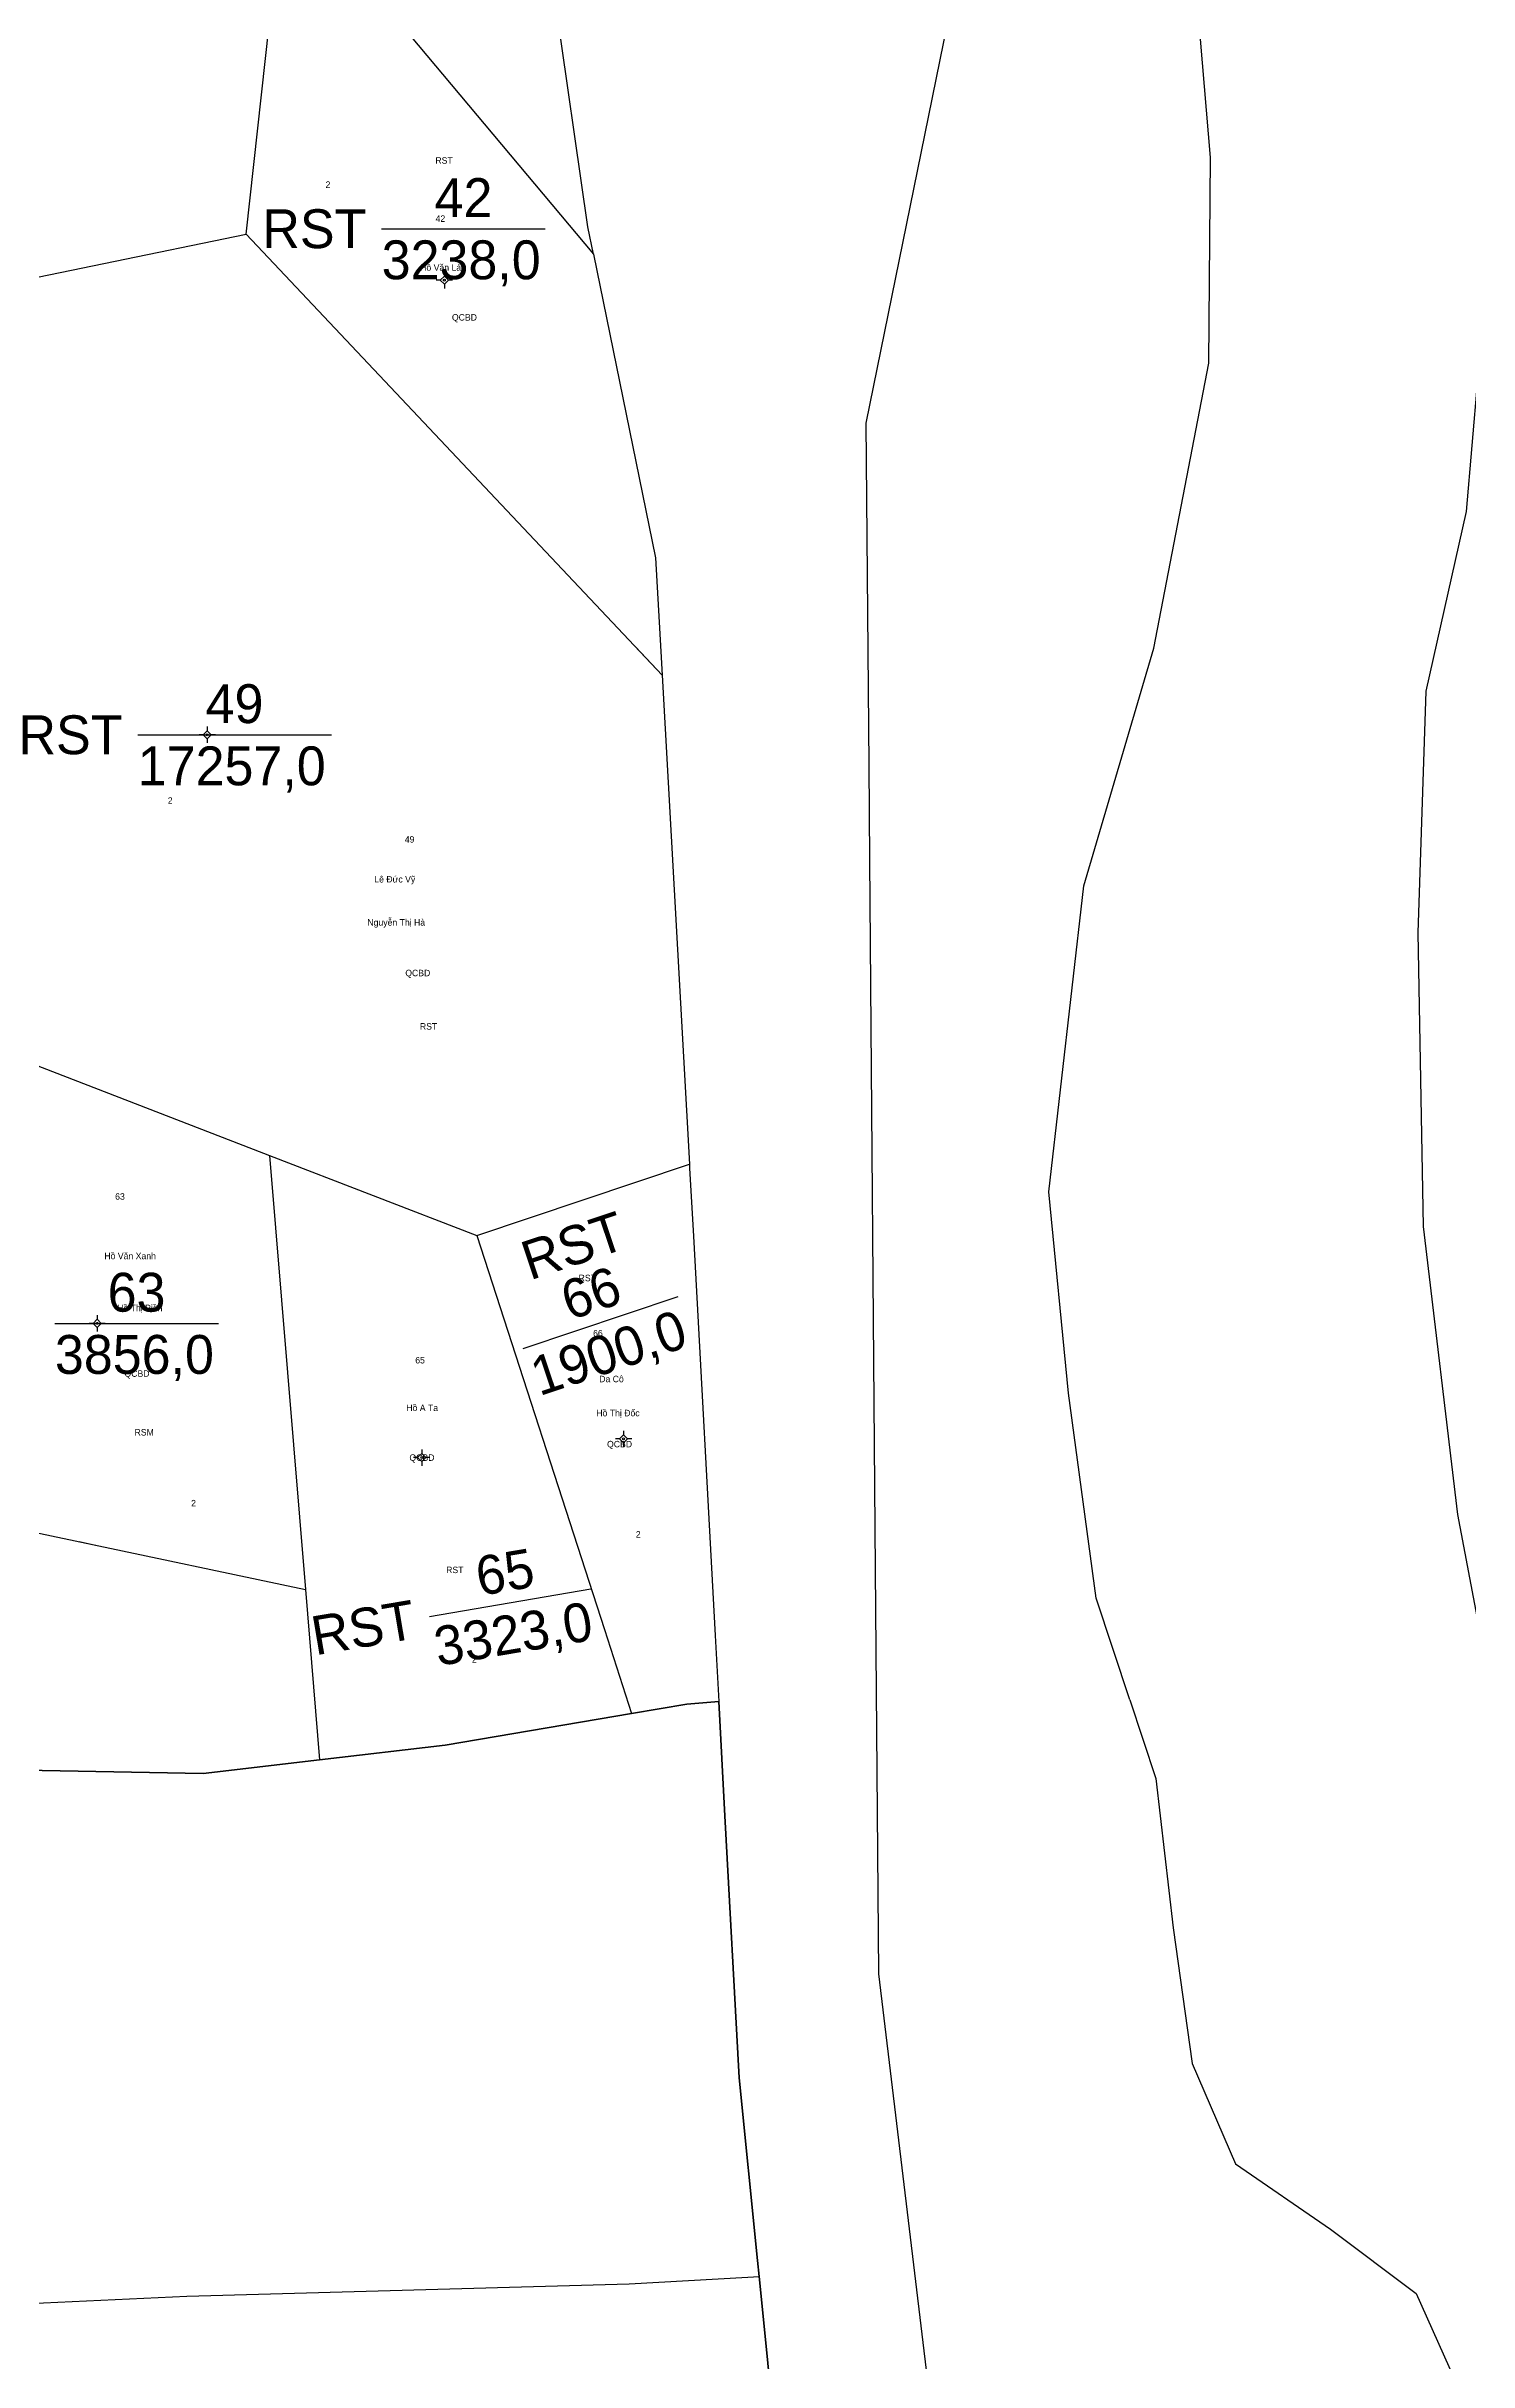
# Model space of a CAD drawing. Extents: x -2 to 554490, y -4 to 1841918.
# Drawn here: x 553174.4 to 553393.9, y 1840781.3 to 1841138.6 of the extents above; entities that cross this region are included whole.
import ezdxf

# ---------------------------------------------------------------- set-up
doc = ezdxf.new("R2010")
doc.units = 0
for name, color, linetype in [('Level 11', 7, 'Continuous'), ('Level 12', 7, 'Continuous'), ('Level 13', 7, 'Continuous'), ('Level 16', 7, 'Continuous'), ('Level 17', 7, 'Continuous'), ('Level 18', 7, 'Continuous'), ('Level 19', 7, 'Continuous'), ('Level 2', 7, 'Continuous'), ('Level 23', 7, 'Continuous'), ('Level 3', 7, 'Continuous'), ('Level 31', 7, 'Continuous'), ('Level 34', 7, 'Continuous'), ('Level 4', 7, 'Continuous'), ('Level 52', 7, 'Continuous'), ('Level 54', 7, 'Continuous')]:
    doc.layers.add(name, color=color, linetype=linetype)

msp = doc.modelspace()

# ---------------------------------------------------------------- linework, layer by layer
at = {"layer": 'Level 11'}
for p, q in [((553235.82, 1841103.15), (553235.19, 1841102.52)), ((553235.82, 1841103.77), (553235.82, 1841103.15)), ((553236.44, 1841102.52), (553235.82, 1841103.15)), ((553235.19, 1841102.52), (553234.57, 1841102.52)), ((553235.19, 1841102.52), (553235.82, 1841101.9)), ((553235.82, 1841101.9), (553236.44, 1841102.52)), ((553235.82, 1841101.9), (553235.82, 1841101.27)), ((553237.07, 1841102.52), (553236.44, 1841102.52)), ((553198.6, 1841032.38), (553197.98, 1841032.38)), ((553199.23, 1841033.01), (553198.6, 1841032.38)), ((553198.6, 1841032.38), (553199.23, 1841031.76)), ((553199.23, 1841033.63), (553199.23, 1841033.01)), ((553199.85, 1841032.38), (553199.23, 1841033.01)), ((553199.23, 1841031.76), (553199.85, 1841032.38)), ((553199.23, 1841031.76), (553199.23, 1841031.13)), ((553200.48, 1841032.38), (553199.85, 1841032.38)), ((553182.24, 1840942.17), (553181.61, 1840941.54)), ((553182.24, 1840942.79), (553182.24, 1840942.17)), ((553182.86, 1840941.54), (553182.24, 1840942.17)), ((553181.61, 1840941.54), (553180.99, 1840941.54)), ((553181.61, 1840941.54), (553182.24, 1840940.92)), ((553182.24, 1840940.92), (553182.86, 1840941.54)), ((553182.24, 1840940.92), (553182.24, 1840940.29)), ((553183.49, 1840941.54), (553182.86, 1840941.54)), ((553263.49, 1840924.33), (553262.86, 1840923.71)), ((553263.49, 1840924.96), (553263.49, 1840924.33)), ((553264.11, 1840923.71), (553263.49, 1840924.33)), ((553231.7, 1840920.82), (553231.08, 1840920.82)), ((553232.33, 1840921.45), (553231.7, 1840920.82)), ((553231.7, 1840920.82), (553232.33, 1840920.2)), ((553232.33, 1840922.07), (553232.33, 1840921.45)), ((553232.95, 1840920.82), (553232.33, 1840921.45)), ((553232.33, 1840920.2), (553232.95, 1840920.82)), ((553233.58, 1840920.82), (553232.95, 1840920.82)), ((553262.86, 1840923.71), (553262.24, 1840923.71)), ((553262.86, 1840923.71), (553263.49, 1840923.08)), ((553263.49, 1840923.08), (553264.11, 1840923.71)), ((553263.49, 1840923.08), (553263.49, 1840922.46)), ((553264.74, 1840923.71), (553264.11, 1840923.71)), ((553232.33, 1840920.2), (553232.33, 1840919.57))]:
    msp.add_line(p, q, dxfattribs=at)
for centre in [(553235.82, 1841102.52), (553199.23, 1841032.38), (553182.24, 1840941.54), (553232.33, 1840920.82), (553263.49, 1840923.71)]:
    msp.add_circle(centre, 0.15, dxfattribs=at)
at = {"layer": 'Level 12'}
for p, q in [((553265.33, 1841045.94), (553269.43, 1841041.59)), ((553179.46, 1840907.85), (553181.98, 1840907.32))]:
    msp.add_line(p, q, dxfattribs=at)
at = {"layer": 'Level 13'}
for p, q in [((553226.14, 1841110.48), (553251.38, 1841110.48)), ((553188.5, 1841032.38), (553218.4, 1841032.38)), ((553247.99, 1840937.68), (553271.92, 1840945.69)), ((553175.71, 1840941.54), (553200.95, 1840941.54)), ((553233.54, 1840896.32), (553258.43, 1840900.54))]:
    msp.add_line(p, q, dxfattribs=at)
at = {"layer": 'Level 2'}
for p, q in [((553205.26, 1841109.64), (553269.43, 1841041.59)), ((553269.43, 1841041.59), (553273.64, 1840966.09)), ((553169.65, 1840982.6), (553208.84, 1840967.47)), ((553208.84, 1840967.47), (553240.84, 1840955.11)), ((553208.84, 1840967.47), (553214.38, 1840900.47)), ((553240.84, 1840955.11), (553273.64, 1840966.09)), ((553214.38, 1840900.47), (553216.55, 1840874.17))]:
    msp.add_line(p, q, dxfattribs=at)
for points in [[(553205.26, 1841109.64), (553211.17, 1841163.45), (553258.85, 1841106.57), (553268.42, 1841059.67), (553269.23, 1841045.23), (553269.43, 1841041.59)], [(553084.87, 1841087.48), (553113.04, 1841091.82), (553161.23, 1841100.59), (553205.26, 1841109.64)], [(553273.64, 1840966.09), (553273.67, 1840965.5), (553274.26, 1840954.98), (553277.61, 1840893.36), (553278.16, 1840883.2)], [(553240.84, 1840955.11), (553260.55, 1840894.3), (553264.71, 1840881.32)], [(553148.42, 1840928.65), (553143.25, 1840915.5), (553214.38, 1840900.47)], [(553062.05, 1840882.49), (553066.73, 1840883.51), (553097.19, 1840886.61), (553121.02, 1840884.66), (553145.82, 1840878.65), (553168.27, 1840872.64), (553198.61, 1840872.07), (553216.55, 1840874.17)], [(553216.55, 1840874.17), (553235.97, 1840876.45), (553264.71, 1840881.32)], [(553264.71, 1840881.32), (553273.24, 1840882.77), (553278.16, 1840883.2)], [(553278.16, 1840883.2), (553279.12, 1840865.55), (553281.32, 1840825.11), (553284.14, 1840796.88), (553284.39, 1840794.42)], [(552997.15, 1840791.05), (553046.03, 1840790.25), (553071.04, 1840787.52), (553124.96, 1840789.07), (553162.86, 1840789.85), (553196.07, 1840791.41), (553264.34, 1840793.32), (553282.67, 1840794.34), (553284.39, 1840794.42)], [(553284.39, 1840794.42), (553285.46, 1840783.67), (553288.44, 1840753.81), (553293.57, 1840702.45), (553295.45, 1840689.48), (553297.23, 1840677.16)]]:
    msp.add_lwpolyline(points, dxfattribs=at)
at = {"layer": 'Level 23'}
for points in [[(553258.85, 1841106.57), (553257.99, 1841110.77), (553247.77, 1841181.63)], [(553321.36, 1841181.03), (553300.89, 1841080.49), (553301.31, 1841027.76), (553301.43, 1841013), (553302.3, 1840903.54), (553302.8, 1840841.13), (553314.09, 1840747.47), (553320.71, 1840675.86), (553331.49, 1840559.37), (553335.16, 1840548.03), (553342.19, 1840526.28), (553343.3, 1840524.15), (553362.28, 1840487.79), (553371.32, 1840470.47), (553399.85, 1840435.54)]]:
    msp.add_lwpolyline(points, dxfattribs=at)
at = {"layer": 'Level 3'}
msp.add_lwpolyline([(552716.19, 1840814.97), (552979.01, 1840879.07), (552990.84, 1840870.07), (553006.02, 1840868.48), (553011.45, 1840870.1), (553028.88, 1840875.3), (553062.05, 1840882.49), (553066.73, 1840883.51), (553097.19, 1840886.61), (553121.02, 1840884.66), (553145.82, 1840878.65), (553168.27, 1840872.64), (553198.61, 1840872.07), (553216.55, 1840874.17), (553235.97, 1840876.45), (553264.71, 1840881.32), (553273.24, 1840882.77), (553278.16, 1840883.2), (553279.12, 1840865.55), (553281.32, 1840825.11), (553284.14, 1840796.88), (553284.39, 1840794.42), (553285.46, 1840783.67), (553288.44, 1840753.81)], dxfattribs=at)
msp.add_lwpolyline([(552716.19, 1840814.97), (552979.01, 1840879.07), (552990.84, 1840870.07), (553006.02, 1840868.48), (553011.45, 1840870.1), (553028.88, 1840875.3), (553062.05, 1840882.49), (553066.73, 1840883.51), (553097.19, 1840886.61), (553121.02, 1840884.66), (553145.82, 1840878.65), (553168.27, 1840872.64), (553198.61, 1840872.07), (553216.55, 1840874.17), (553235.97, 1840876.45), (553264.71, 1840881.32), (553273.24, 1840882.77), (553278.16, 1840883.2), (553279.12, 1840865.55), (553281.32, 1840825.11), (553284.14, 1840796.88), (553284.39, 1840794.42), (553285.46, 1840783.67), (553288.44, 1840753.81)], dxfattribs=at)
at = {"layer": 'Level 31'}
for p, q in [((553341.6, 1840883.46), (553345.62, 1840871.3)), ((553345.62, 1840871.3), (553348.29, 1840848.23)), ((553348.29, 1840848.23), (553351.25, 1840827.29)), ((553351.25, 1840827.29), (553357.91, 1840811.84)), ((553357.91, 1840811.84), (553372.59, 1840801.72)), ((553372.59, 1840801.72), (553385.82, 1840791.82)), ((553385.82, 1840791.82), (553393.45, 1840774.66))]:
    msp.add_line(p, q, dxfattribs=at)
for points in [[(553341.6, 1840883.46), (553336.42, 1840899.12), (553332.16, 1840930.75), (553329.12, 1840961.86), (553334.5, 1841009.04), (553345.33, 1841045.72), (553353.79, 1841089.72), (553354.08, 1841121.46), (553350.97, 1841158.04), (553355.38, 1841189.06), (553362.72, 1841226.66), (553369.97, 1841258), (553377.03, 1841274.43), (553375.21, 1841286.24), (553362.4, 1841304.27), (553352.82, 1841320.17), (553343.78, 1841341.75), (553325.86, 1841355.18), (553310.51, 1841359.49), (553289.8, 1841356.82), (553262.44, 1841349.37), (553234.98, 1841330.94), (553219.62, 1841320.23)], [(553421.99, 1841209.11), (553415.5, 1841184.59), (553408.71, 1841146.78), (553396.14, 1841097.38), (553393.5, 1841066.82), (553387.29, 1841039.12), (553386.05, 1841001.8), (553386.87, 1840956.48), (553392.15, 1840912.04), (553404.29, 1840848.01), (553411.34, 1840816.03), (553418.93, 1840792.08), (553425.44, 1840767.35), (553423.21, 1840743.75), (553427.8, 1840719.85), (553437.17, 1840694), (553442.51, 1840679.85)]]:
    msp.add_lwpolyline(points, dxfattribs=at)
at = {"layer": 'Level 34'}
msp.add_line((553264.71, 1840881.32), (553273.24, 1840882.77), dxfattribs=at)
at = {"layer": 'Level 52'}
msp.add_lwpolyline([(553288.44, 1840753.81), (553285.46, 1840783.67), (553284.39, 1840794.42), (553284.14, 1840796.88), (553281.32, 1840825.11), (553279.12, 1840865.55), (553278.16, 1840883.2), (553273.24, 1840882.77), (553264.71, 1840881.32), (553235.97, 1840876.45), (553216.55, 1840874.17), (553198.61, 1840872.07), (553168.27, 1840872.64), (553145.82, 1840878.65), (553121.02, 1840884.66), (553097.19, 1840886.61), (553066.73, 1840883.51), (553062.05, 1840882.49), (553028.88, 1840875.3), (553011.45, 1840870.1), (553006.02, 1840868.48), (552990.84, 1840870.07), (552979.01, 1840879.07), (552716.19, 1840814.97)], dxfattribs=at)

# ---------------------------------------------------------------- texts
at = {"layer": 'Level 13'}
for s, p in [('42', (553234.32, 1841112.28)), ('49', (553198.98, 1841034.18)), ('63', (553183.86, 1840943.34))]:
    msp.add_text(s, height=6, dxfattribs=at).set_placement(p)
for s, rotation, p in [('66', 18.5123, (553255.15, 1840941.97)), ('65', 9.6174, (553241.26, 1840899.46))]:
    msp.add_text(s, height=6, rotation=rotation, dxfattribs=at).set_placement(p)
at = {"layer": 'Level 16'}
for s, p in [('RST', (553234.44, 1841120.51)), ('RST', (553232.05, 1840986.87)), ('RST', (553256.54, 1840948.04)), ('RSM', (553188.01, 1840924.23)), ('RST', (553236.1, 1840902.99))]:
    msp.add_text(s, height=1, dxfattribs=at).set_placement(p)
at = {"layer": 'Level 17'}
for s, p in [('42', (553234.47, 1841111.54)), ('49', (553229.72, 1841015.73)), ('63', (553185.02, 1840960.62)), ('66', (553258.78, 1840939.5)), ('65', (553231.33, 1840935.35))]:
    msp.add_text(s, height=1, dxfattribs=at).set_placement(p)
at = {"layer": 'Level 18'}
for s, p in [('Hồ Văn Lát', (553232.09, 1841103.99)), ('Lê Đức Vỹ', (553225.01, 1841009.58)), ('Nguyễn Thị Hà', (553223.94, 1841002.92)), ('Hồ Văn Xanh', (553183.35, 1840951.44)), ('Hồ Thị Piền', (553185.33, 1840943.41)), ('Da Cô', (553259.72, 1840932.45)), ('Hồ A Ta', (553229.95, 1840928)), ('Hồ Thị Đốc', (553259.27, 1840927.2))]:
    msp.add_text(s, height=1, dxfattribs=at).set_placement(p)
at = {"layer": 'Level 19'}
for p in [(553217.49, 1841116.78), (553193.14, 1841021.72), (553196.75, 1840913.29), (553265.37, 1840908.47), (553240.09, 1840889.19)]:
    msp.add_text('2', height=1, dxfattribs=at).set_placement(p)
at = {"layer": 'Level 2'}
for p in [(553207.74, 1841107.48), (553170.1, 1841029.38)]:
    msp.add_text('RST', height=6, dxfattribs=at).set_placement(p)
for rotation, p in [(18.5123, (553249.04, 1840948.15)), (9.6174, (553215.9, 1840890.29))]:
    msp.add_text('RST', height=6, rotation=rotation, dxfattribs=at).set_placement(p)
at = {"layer": 'Level 4'}
for s, p in [('3238,0', (553226.15, 1841102.68)), ('17257,0', (553188.51, 1841024.58)), ('3856,0', (553175.72, 1840933.74))]:
    msp.add_text(s, height=6, dxfattribs=at).set_placement(p)
for s, rotation, p in [('1900,0', 18.5123, (553250.47, 1840930.28)), ('3323,0', 9.6174, (553234.85, 1840888.63))]:
    msp.add_text(s, height=6, rotation=rotation, dxfattribs=at).set_placement(p)
at = {"layer": 'Level 54'}
for p in [(553236.99, 1841096.3), (553229.79, 1840995.11), (553186.46, 1840933.29), (553230.43, 1840920.32), (553260.93, 1840922.4)]:
    msp.add_text('QCBD', height=1, dxfattribs=at).set_placement(p)

doc.saveas('drawing.dxf')
